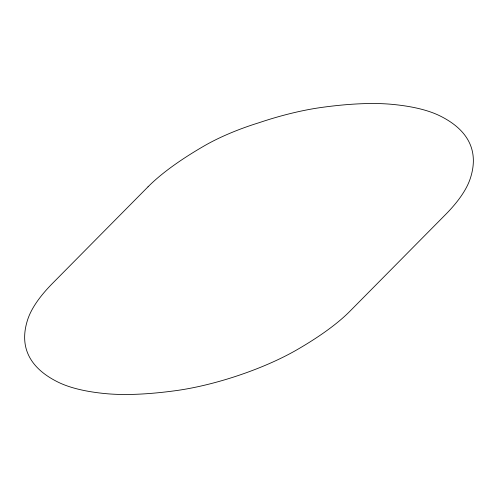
<?xml version="1.0" encoding="UTF-8"?>
<svg xmlns="http://www.w3.org/2000/svg" width="498" height="498" viewBox="0 0 498 498"><rect width="100%" height="100%" fill="white"/><g stroke="black" fill="none" stroke-linecap="round" stroke-linejoin="round"><path stroke-width="0.75" d="M148.012 186.825L52.632 283.256A360.77 98.231 -18.1 0 0 27.751 319.411A545.03 148.398 -18.1 0 0 58.017 382.097A360.77 98.231 -18.1 0 0 105.925 393.65A230.356 62.723 -18.1 0 0 176.261 390.588A109.236 29.743 -18.1 0 0 296.839 349.839A230.356 62.723 -18.1 0 0 349.988 311.175L445.368 214.744A360.77 98.231 -18.1 0 0 470.249 178.589A545.03 148.398 -18.1 0 0 439.983 115.903A360.77 98.231 -18.1 0 0 392.075 104.35A230.356 62.723 -18.1 0 0 321.739 107.412A109.236 29.743 -18.1 0 0 259.004 122.726A87.71 23.879 -18.1 0 0 204.448 145.771A244.599 66.601 -18.1 0 0 148.012 186.825"/></g></svg>
